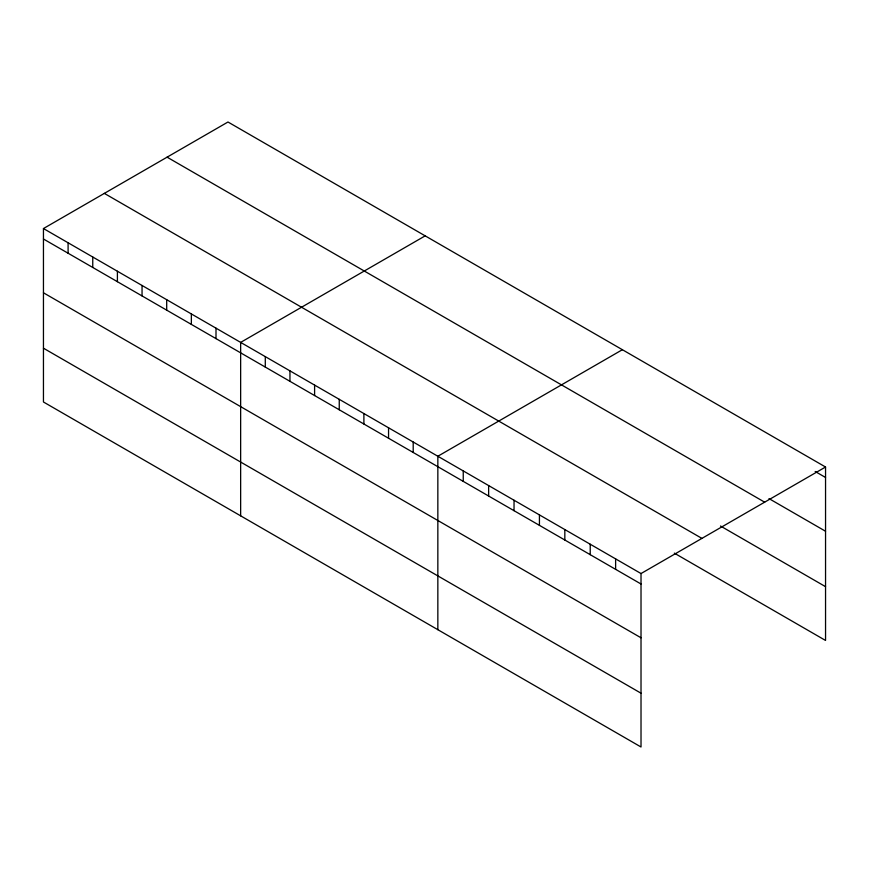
<?xml version="1.0" encoding="UTF-8"?>
<svg xmlns="http://www.w3.org/2000/svg" width="869" height="869" viewBox="0 0 869 869"><rect width="100%" height="100%" fill="white"/><g stroke="black" fill="none" stroke-linecap="round" stroke-linejoin="round"><path stroke-width="1.3" d="M43.45 228.547L641.018 573.551L641.018 746.992L43.45 401.989L43.45 228.547L227.982 122.008L825.55 467.011L825.55 640.453L674.322 553.14M425.18 235.857L240.648 342.397L240.648 515.838M622.378 349.707L437.846 456.247L437.846 629.688M641.018 573.551L825.55 467.011M815.165 471.465L825.55 477.472M768.989 498.6L825.55 531.252M167.087 157.17L764.655 502.173M720.499 526.017L825.55 586.673M104.345 193.385L701.913 538.389M43.45 238.997L641.018 584.001M43.45 292.788L641.018 637.792M43.45 348.197L641.018 693.201M615.621 558.886L615.621 569.347M590.225 544.222L590.225 554.683M564.828 529.558L564.828 540.018M539.432 514.904L539.432 525.354M514.035 500.24L514.035 510.69M488.639 485.575L488.639 496.025M463.242 470.911L463.242 481.361M413.199 442.017L413.199 452.467M388.552 427.787L388.552 438.237M363.894 413.557L363.894 424.007M339.247 399.327L339.247 409.777M314.6 385.097L314.6 395.547M289.953 370.857L289.953 381.317M265.295 356.627L265.295 367.087M216.001 328.167L216.001 338.617M191.354 313.937L191.354 324.387M166.696 299.707L166.696 310.157M142.049 285.477L142.049 295.927M117.402 271.237L117.402 281.697M92.755 257.007L92.755 267.467M68.097 242.777L68.097 253.237"/></g></svg>
